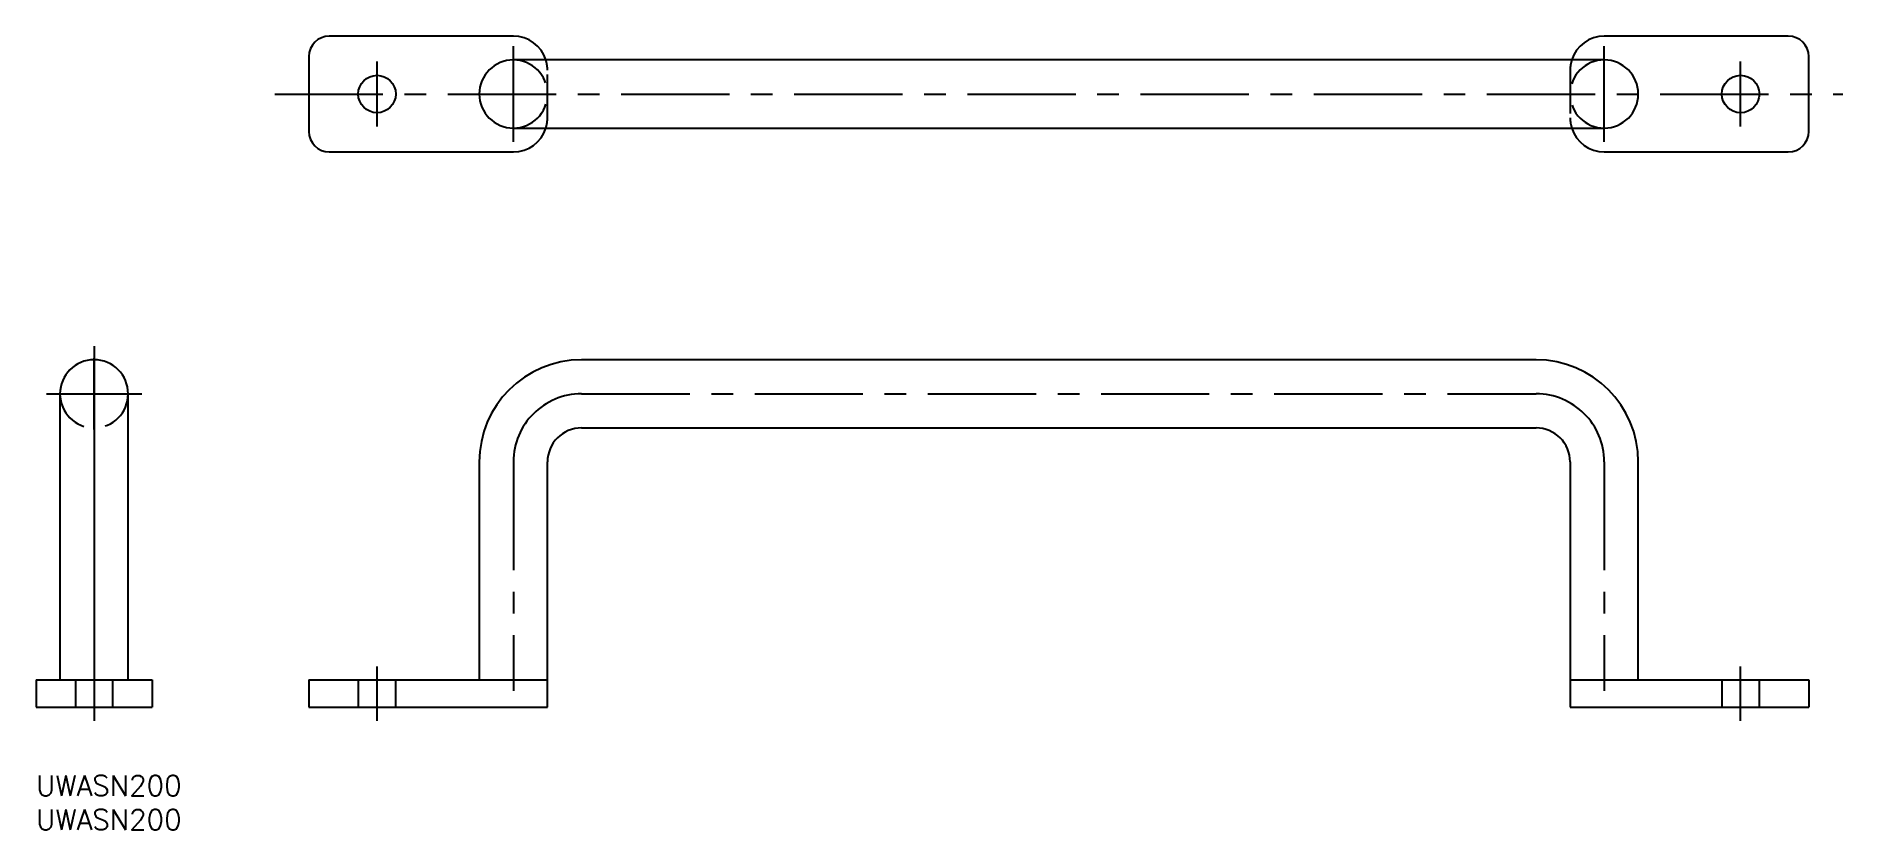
# Model space of a CAD drawing. Extents: x 0 to 265, y -8 to 109.
import ezdxf

# ---------------------------------------------------------------- set-up
doc = ezdxf.new("R2010")
doc.units = 0
doc.header["$LTSCALE"] = 0.5
doc.linetypes.add('CENTER', pattern=[50.8, 31.75, -6.35, 6.35, -6.35])
doc.linetypes.add('DASHED', pattern=[19.05, 12.7, -6.35])
for name, color, linetype in [('MSM_CENTER', 1, 'CENTER'), ('MSM_CONTINUOUS', 7, 'CONTINUOUS'), ('MSM_DASHED', 4, 'DASHED'), ('MSM_PART_NUMBER', 7, 'CONTINUOUS')]:
    doc.layers.add(name, color=color, linetype=linetype)
doc.styles.get("Standard").update_dxf_attribs({"font": 'txt.shx', "height": 3, "bigfont": 'bigfont.shx'})

msp = doc.modelspace()

# ---------------------------------------------------------------- linework, layer by layer
at = {"layer": 'MSM_CENTER'}
for p, q in [((70, 93), (70, 107)), ((230, 93), (230, 107)), ((50, 95.25), (50, 104.75)), ((250, 95.25), (250, 104.75)), ((35, 100), (265, 100)), ((8.5, 63), (8.5, 8)), ((8.5, 50.75), (8.5, 61.25)), ((8.5, 50.75), (8.5, 61.25)), ((1.5, 56), (15.5, 56)), ((3.25, 56), (13.75, 56)), ((3.25, 56), (13.75, 56)), ((80, 56), (220, 56)), ((8.5, 47.6), (8.5, 9.8)), ((8.5, 47.6), (8.5, 9.8)), ((70, 46), (70, 12.4)), ((230, 46), (230, 12.4)), ((50, 8), (50, 16)), ((250, 8), (250, 16))]:
    msp.add_line(p, q, dxfattribs=at)
for centre, start, end in [((80, 46), 90, 180), ((220, 46), 0, 90)]:
    msp.add_arc(centre, 10, start, end, dxfattribs=at)
at = {"layer": 'MSM_CONTINUOUS'}
for p, q in [((70, 108.5), (43, 108.5)), ((257, 108.5), (230, 108.5)), ((40, 105.5), (40, 94.5)), ((230, 105), (70, 105)), ((260, 94.5), (260, 105.5)), ((70, 95), (230, 95)), ((43, 91.5), (70, 91.5)), ((230, 91.5), (257, 91.5)), ((220, 61), (80, 61)), ((3.5, 56), (3.5, 14)), ((3.5, 56), (3.5, 14)), ((3.5, 56), (3.5, 14)), ((13.5, 14), (13.5, 56)), ((13.5, 14), (13.5, 56)), ((13.5, 14), (13.5, 56)), ((80, 51), (220, 51)), ((65, 46), (65, 14)), ((75, 10), (75, 46)), ((225, 46), (225, 10)), ((235, 14), (235, 46)), ((0, 14), (0, 10)), ((0, 14), (17, 14)), ((0, 14), (0, 10)), ((0, 14), (17, 14)), ((0, 14), (0, 10)), ((0, 14), (17, 14)), ((17, 14), (17, 10)), ((17, 14), (17, 10)), ((17, 14), (17, 10)), ((40, 14), (75, 14)), ((40, 14), (40, 10)), ((225, 14), (260, 14)), ((260, 14), (260, 10)), ((0, 10), (17, 10)), ((0, 10), (17, 10)), ((0, 10), (17, 10)), ((40, 10), (75, 10)), ((225, 10), (260, 10))]:
    msp.add_line(p, q, dxfattribs=at)
for centre in [(50, 100), (250, 100)]:
    msp.add_circle(centre, 2.75, dxfattribs=at)
for centre, radius, start, end in [((43, 105.5), 3, 90, 180), ((70, 103.5), 5, 17.4576, 90), ((230, 103.5), 5, 90, 162.5424), ((257, 105.5), 3, 0, 90), ((70, 100), 5, 90, 270), ((230, 100), 5, 270, 90), ((43, 94.5), 3, 180, 270), ((70, 96.5), 5, 270, 342.5424), ((230, 96.5), 5, 197.4576, 270), ((257, 94.5), 3, 270, 360), ((8.5, 56), 5, 0, 180), ((8.5, 56), 5, 0, 180), ((8.5, 56), 5, 0, 180), ((80, 46), 15, 90, 180), ((220, 46), 15, 0, 90), ((80, 46), 5, 90, 180), ((220, 46), 5, 360, 90)]:
    msp.add_arc(centre, radius, start, end, dxfattribs=at)
at = {"layer": 'MSM_DASHED'}
for p, q in [((75, 96.5), (75, 103.5)), ((225, 103.5), (225, 96.5)), ((5.75, 14), (5.75, 10)), ((5.75, 14), (5.75, 10)), ((5.75, 14), (5.75, 10)), ((11.25, 10), (11.25, 14)), ((11.25, 10), (11.25, 14)), ((11.25, 10), (11.25, 14)), ((47.25, 14), (47.25, 10)), ((52.75, 10), (52.75, 14)), ((247.25, 14), (247.25, 10)), ((252.75, 10), (252.75, 14))]:
    msp.add_line(p, q, dxfattribs=at)
for centre, start, end in [((70, 100), 270, 90), ((70, 103.5), 360, 17.4576), ((230, 103.5), 162.5424, 180), ((230, 100), 90, 270), ((70, 96.5), 342.5424, 0), ((230, 96.5), 180, 197.4576), ((8.5, 56), 180, 0), ((8.5, 56), 180, 0), ((8.5, 56), 180, 0)]:
    msp.add_arc(centre, 5, start, end, dxfattribs=at)

# ---------------------------------------------------------------- texts
at = {"layer": 'MSM_PART_NUMBER'}
for p in [(0, -3), (0, -8)]:
    msp.add_text('UWASN200', height=3, dxfattribs=at).set_placement(p)

doc.saveas('drawing.dxf')
